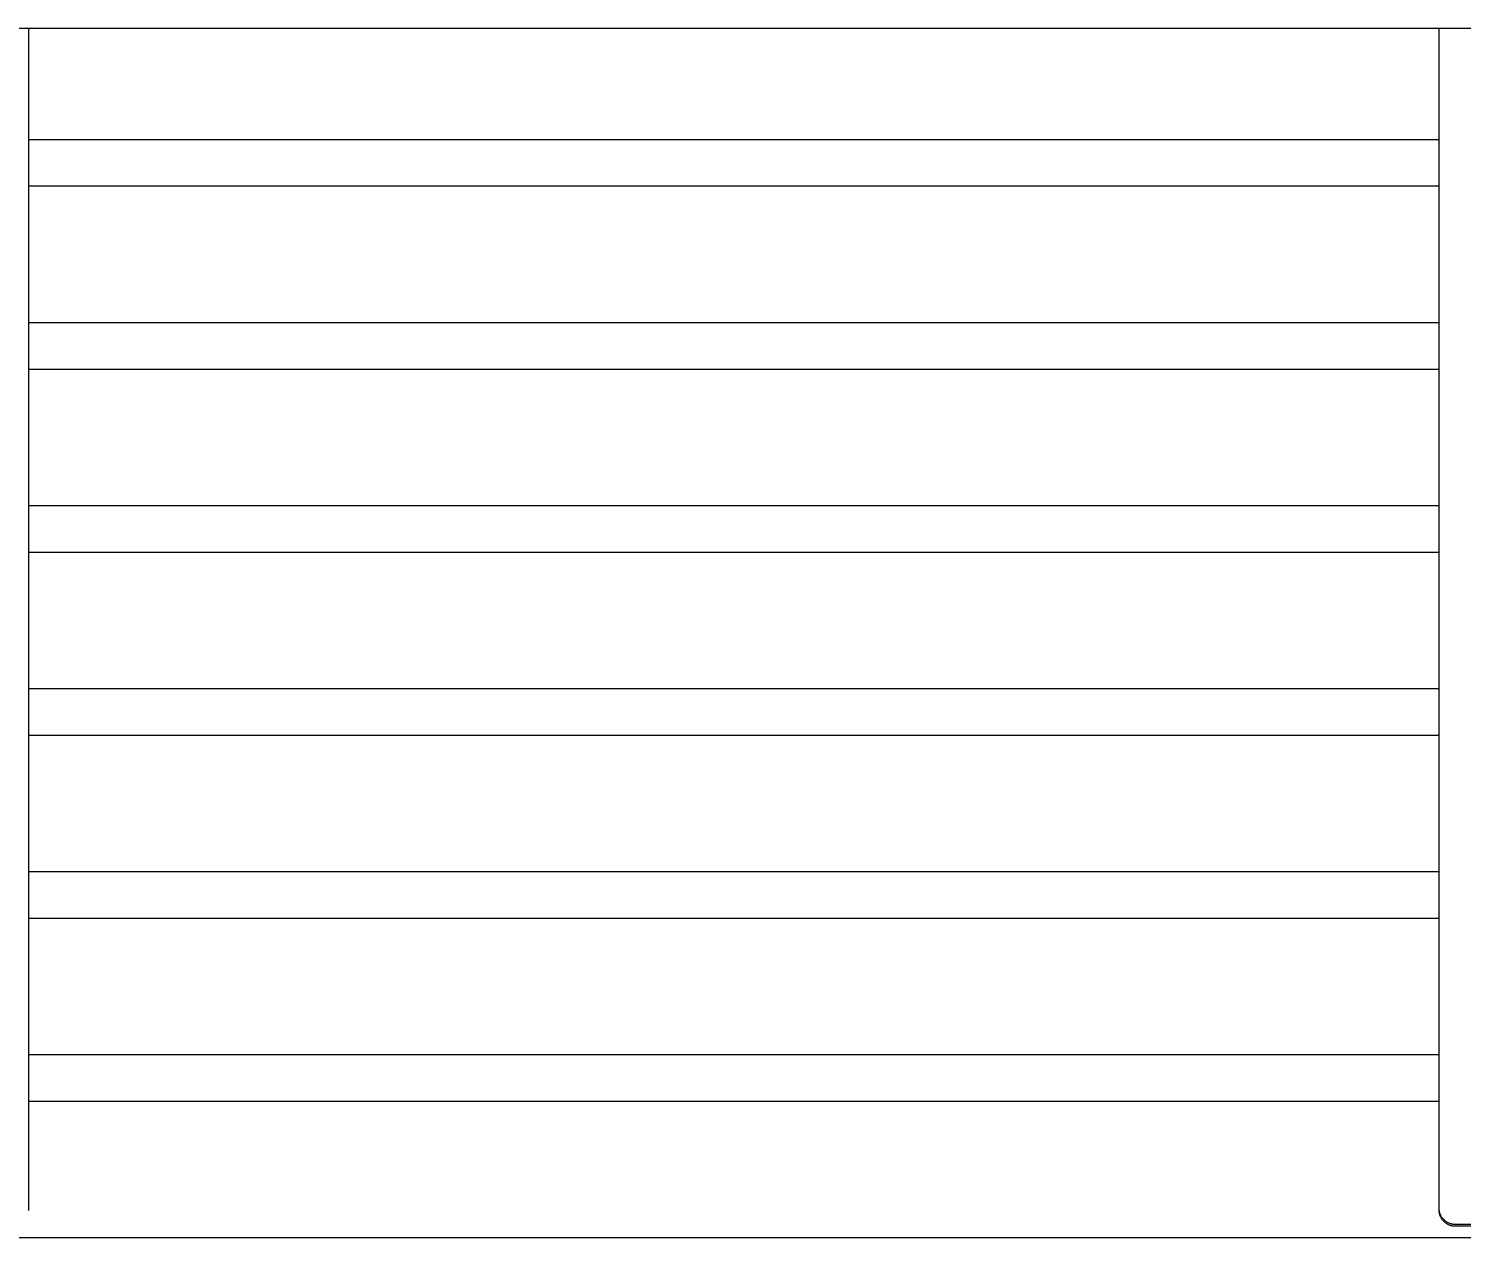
# Model space of a CAD drawing. Header units: millimetres. Extents: x -80 to 4518, y -398 to 2524.
# Drawn here: x 1183.9 to 1618.4, y 1407.5 to 1779.2 of the extents above; entities that cross this region are included whole.
import ezdxf

# ---------------------------------------------------------------- set-up
doc = ezdxf.new("R2010")
doc.units = ezdxf.units.MM
doc.layers.add('ZANO_R', color=7, linetype='Continuous', lineweight=0)
doc.layers.add('ZANO_W', color=1, linetype='Continuous', lineweight=0)
doc.styles.add('Arial', font='arial.ttf')
doc.styles.get("Standard").update_dxf_attribs({"font": 'ARIALUNI.TTF'})
doc.dimstyles.new('pl i ang', dxfattribs={"dimtxt": 50, "dimasz": 50, "dimexe": 1.25, "dimexo": 0.625, "dimgap": 10, "dimtad": 1, "dimtoh": 1, "dimtxsty": 'Standard', "dimcen": 2.5, "dimclrd": 1, "dimclre": 1, "dimclrt": 1, "dimadec": 0, "dimazin": 0, "dimtfac": 1, "dimtmove": 0, "dimatfit": 3, "dimfxl": 1, "dimarcsym": 1})

# ---------------------------------------------------------------- blocks, each defined once
blk = doc.blocks.new('*D388')
at = {"layer": 'ZANO_W', "color": 1, "lineweight": -2}
blk.add_line((2189.64, 1454.5), (2185.06, 1488.61), dxfattribs=at)
for start, end in [(97.6419, 180), (52.4545, 75.0482), (202.5937, 225.1874)]:
    blk.add_arc((2199.97, 1377.51), 102.1, start, end, dxfattribs=at)
at = {"layer": 'ZANO_W', "color": 1}
for points in [[(2226.73, 1482.8), (2225.88, 1469.49), (2186.39, 1478.7)], [(2112.24, 1339.59), (2099.17, 1336.97), (2097.87, 1377.51)]]:
    blk.add_solid(points, dxfattribs=at)
at = {"layer": 'ZANO_W', "color": 1, "insert": (2100.03, 1464.93), "char_height": 40, "attachment_point": 5, "rotation": 48.821, "style": 'Arial'}
blk.add_mtext('82%%d', dxfattribs=at)

msp = doc.modelspace()

# ---------------------------------------------------------------- linework, layer by layer
at = {"layer": 'ZANO_R'}
for p, q in [((1397.77, 1779.19), (1158.86, 1779.19)), ((1183.86, 1421.53), (1183.86, 1779.19)), ((1636.68, 1779.19), (1397.77, 1779.19)), ((1611.68, 1421.53), (1611.68, 1779.19)), ((1397.77, 1745.51), (1183.86, 1745.51)), ((1611.68, 1745.51), (1397.77, 1745.51)), ((1183.86, 1731.49), (1397.77, 1731.49)), ((1397.77, 1731.49), (1611.68, 1731.49)), ((1397.77, 1690.01), (1183.86, 1690.01)), ((1611.68, 1690.01), (1397.77, 1690.01)), ((1183.86, 1675.98), (1397.77, 1675.98)), ((1397.77, 1675.98), (1611.68, 1675.98)), ((1397.77, 1634.51), (1183.86, 1634.51)), ((1611.68, 1634.51), (1397.77, 1634.51)), ((1183.86, 1620.48), (1397.77, 1620.48)), ((1397.77, 1620.48), (1611.68, 1620.48)), ((1397.77, 1579.01), (1183.86, 1579.01)), ((1611.68, 1579.01), (1397.77, 1579.01)), ((1183.86, 1564.98), (1397.77, 1564.98)), ((1397.77, 1564.98), (1611.68, 1564.98)), ((1397.77, 1523.5), (1183.86, 1523.5)), ((1611.68, 1523.5), (1397.77, 1523.5)), ((1183.86, 1509.48), (1397.77, 1509.48)), ((1397.77, 1509.48), (1611.68, 1509.48)), ((1397.77, 1468), (1183.86, 1468)), ((1611.68, 1468), (1397.77, 1468)), ((1183.86, 1453.97), (1397.77, 1453.97)), ((1397.77, 1453.97), (1611.68, 1453.97)), ((1183.85, 1421.35), (1183.86, 1421.53)), ((1183.86, 1421), (1183.86, 1421.42)), ((1611.68, 1421.35), (1611.68, 1421.53)), ((1611.68, 1421), (1611.68, 1421.42)), ((1611.69, 1421.18), (1611.68, 1421.35)), ((1611.71, 1421.01), (1611.69, 1421.18)), ((1183.85, 1420.82), (1183.86, 1421)), ((1611.68, 1420.82), (1611.68, 1421)), ((1611.69, 1420.65), (1611.68, 1420.82)), ((1611.71, 1420.48), (1611.69, 1420.65)), ((1611.73, 1420.83), (1611.71, 1421.01)), ((1611.73, 1420.3), (1611.71, 1420.48)), ((1611.76, 1420.66), (1611.73, 1420.83)), ((1611.76, 1420.13), (1611.73, 1420.3)), ((1611.79, 1420.49), (1611.76, 1420.66)), ((1611.79, 1419.96), (1611.76, 1420.13)), ((1611.83, 1420.32), (1611.79, 1420.49)), ((1611.83, 1419.79), (1611.79, 1419.96)), ((1611.87, 1420.16), (1611.83, 1420.32)), ((1611.87, 1419.62), (1611.83, 1419.79)), ((1611.93, 1419.99), (1611.87, 1420.16)), ((1611.93, 1419.46), (1611.87, 1419.62)), ((1611.98, 1419.83), (1611.93, 1419.99)), ((1611.98, 1419.29), (1611.93, 1419.46)), ((1612.05, 1419.66), (1611.98, 1419.83)), ((1612.05, 1419.13), (1611.98, 1419.29)), ((1612.12, 1419.5), (1612.05, 1419.66)), ((1612.12, 1418.97), (1612.05, 1419.13)), ((1612.19, 1419.35), (1612.12, 1419.5)), ((1612.19, 1418.82), (1612.12, 1418.97)), ((1612.27, 1419.19), (1612.19, 1419.35)), ((1612.27, 1418.66), (1612.19, 1418.82)), ((1612.35, 1419.04), (1612.27, 1419.19)), ((1612.35, 1418.51), (1612.27, 1418.66)), ((1612.44, 1418.89), (1612.35, 1419.04)), ((1612.44, 1418.36), (1612.35, 1418.51)), ((1612.54, 1418.75), (1612.44, 1418.89)), ((1612.54, 1418.22), (1612.44, 1418.36)), ((1612.64, 1418.61), (1612.54, 1418.75)), ((1612.64, 1418.07), (1612.54, 1418.22)), ((1612.74, 1418.47), (1612.64, 1418.61)), ((1612.74, 1417.94), (1612.64, 1418.07)), ((1612.85, 1418.33), (1612.74, 1418.47)), ((1612.85, 1417.8), (1612.74, 1417.94)), ((1612.97, 1418.2), (1612.85, 1418.33)), ((1612.97, 1417.67), (1612.85, 1417.8)), ((1613.09, 1418.08), (1612.97, 1418.2)), ((1613.09, 1417.54), (1612.97, 1417.67)), ((1613.21, 1417.95), (1613.09, 1418.08)), ((1613.21, 1417.42), (1613.09, 1417.54)), ((1613.34, 1417.84), (1613.21, 1417.95)), ((1613.34, 1417.3), (1613.21, 1417.42)), ((1613.47, 1417.72), (1613.34, 1417.84)), ((1613.47, 1417.19), (1613.34, 1417.3)), ((1613.61, 1417.61), (1613.47, 1417.72)), ((1613.61, 1417.08), (1613.47, 1417.19)), ((1613.75, 1417.51), (1613.61, 1417.61)), ((1613.75, 1416.98), (1613.61, 1417.08)), ((1613.89, 1417.41), (1613.75, 1417.51)), ((1613.89, 1416.88), (1613.75, 1416.98)), ((1614.03, 1417.32), (1613.89, 1417.41)), ((1614.03, 1416.78), (1613.89, 1416.88)), ((1614.18, 1417.23), (1614.03, 1417.32)), ((1614.18, 1416.7), (1614.03, 1416.78)), ((1614.34, 1417.14), (1614.18, 1417.23)), ((1614.49, 1417.07), (1614.34, 1417.14)), ((1614.65, 1416.99), (1614.49, 1417.07)), ((1614.81, 1416.93), (1614.65, 1416.99)), ((1614.97, 1416.86), (1614.81, 1416.93)), ((1615.14, 1416.81), (1614.97, 1416.86)), ((1615.3, 1416.76), (1615.14, 1416.81)), ((1615.47, 1416.71), (1615.3, 1416.76)), ((1615.64, 1416.68), (1615.47, 1416.71)), ((1397.77, 1412.5), (1158.86, 1412.5)), ((1636.68, 1412.5), (1397.77, 1412.5)), ((1614.34, 1416.61), (1614.18, 1416.7)), ((1614.49, 1416.53), (1614.34, 1416.61)), ((1614.65, 1416.46), (1614.49, 1416.53)), ((1614.81, 1416.39), (1614.65, 1416.46)), ((1614.97, 1416.33), (1614.81, 1416.39)), ((1615.14, 1416.28), (1614.97, 1416.33)), ((1615.3, 1416.23), (1615.14, 1416.28)), ((1615.47, 1416.18), (1615.3, 1416.23)), ((1615.64, 1416.14), (1615.47, 1416.18)), ((1615.81, 1416.64), (1615.64, 1416.68)), ((1615.81, 1416.11), (1615.64, 1416.14)), ((1615.98, 1416.62), (1615.81, 1416.64)), ((1615.98, 1416.09), (1615.81, 1416.11)), ((1616.16, 1416.6), (1615.98, 1416.62)), ((1616.16, 1416.06), (1615.98, 1416.09)), ((1616.33, 1416.58), (1616.16, 1416.6)), ((1616.33, 1416.05), (1616.16, 1416.06)), ((1616.5, 1416.57), (1616.33, 1416.58)), ((1616.5, 1416.04), (1616.33, 1416.05)), ((1616.68, 1416.57), (1616.5, 1416.57)), ((1616.68, 1416.04), (1616.5, 1416.04)), ((1636.48, 1416.57), (1616.68, 1416.57)), ((1636.48, 1416.04), (1616.68, 1416.04))]:
    msp.add_line(p, q, dxfattribs=at)

# ---------------------------------------------------------------- dimensions: what is measured, and where the dimension line sits
at = {"layer": 'ZANO_W'}
dim = msp.add_angular_dim_2l(base=(2141.27, 1461.04), line1=((-78.2, 1377.51), (3090.51, 1377.51)), line2=((2194.69, 1416.83), (2190.97, 1444.59)), dimstyle='pl i ang', override={"dimtxt": 40, "dimasz": 40, "dimexe": 10, "dimexo": 10, "dimtoh": 0, "dimdec": 0, "dimtxsty": 'Arial', "dimtdec": 0, "dimtmove": 1}, dxfattribs=at)
dim.commit()
dim.dimension.update_dxf_attribs({"geometry": '*D388', "text_midpoint": (2100.03, 1464.93)})

doc.saveas('drawing.dxf')
